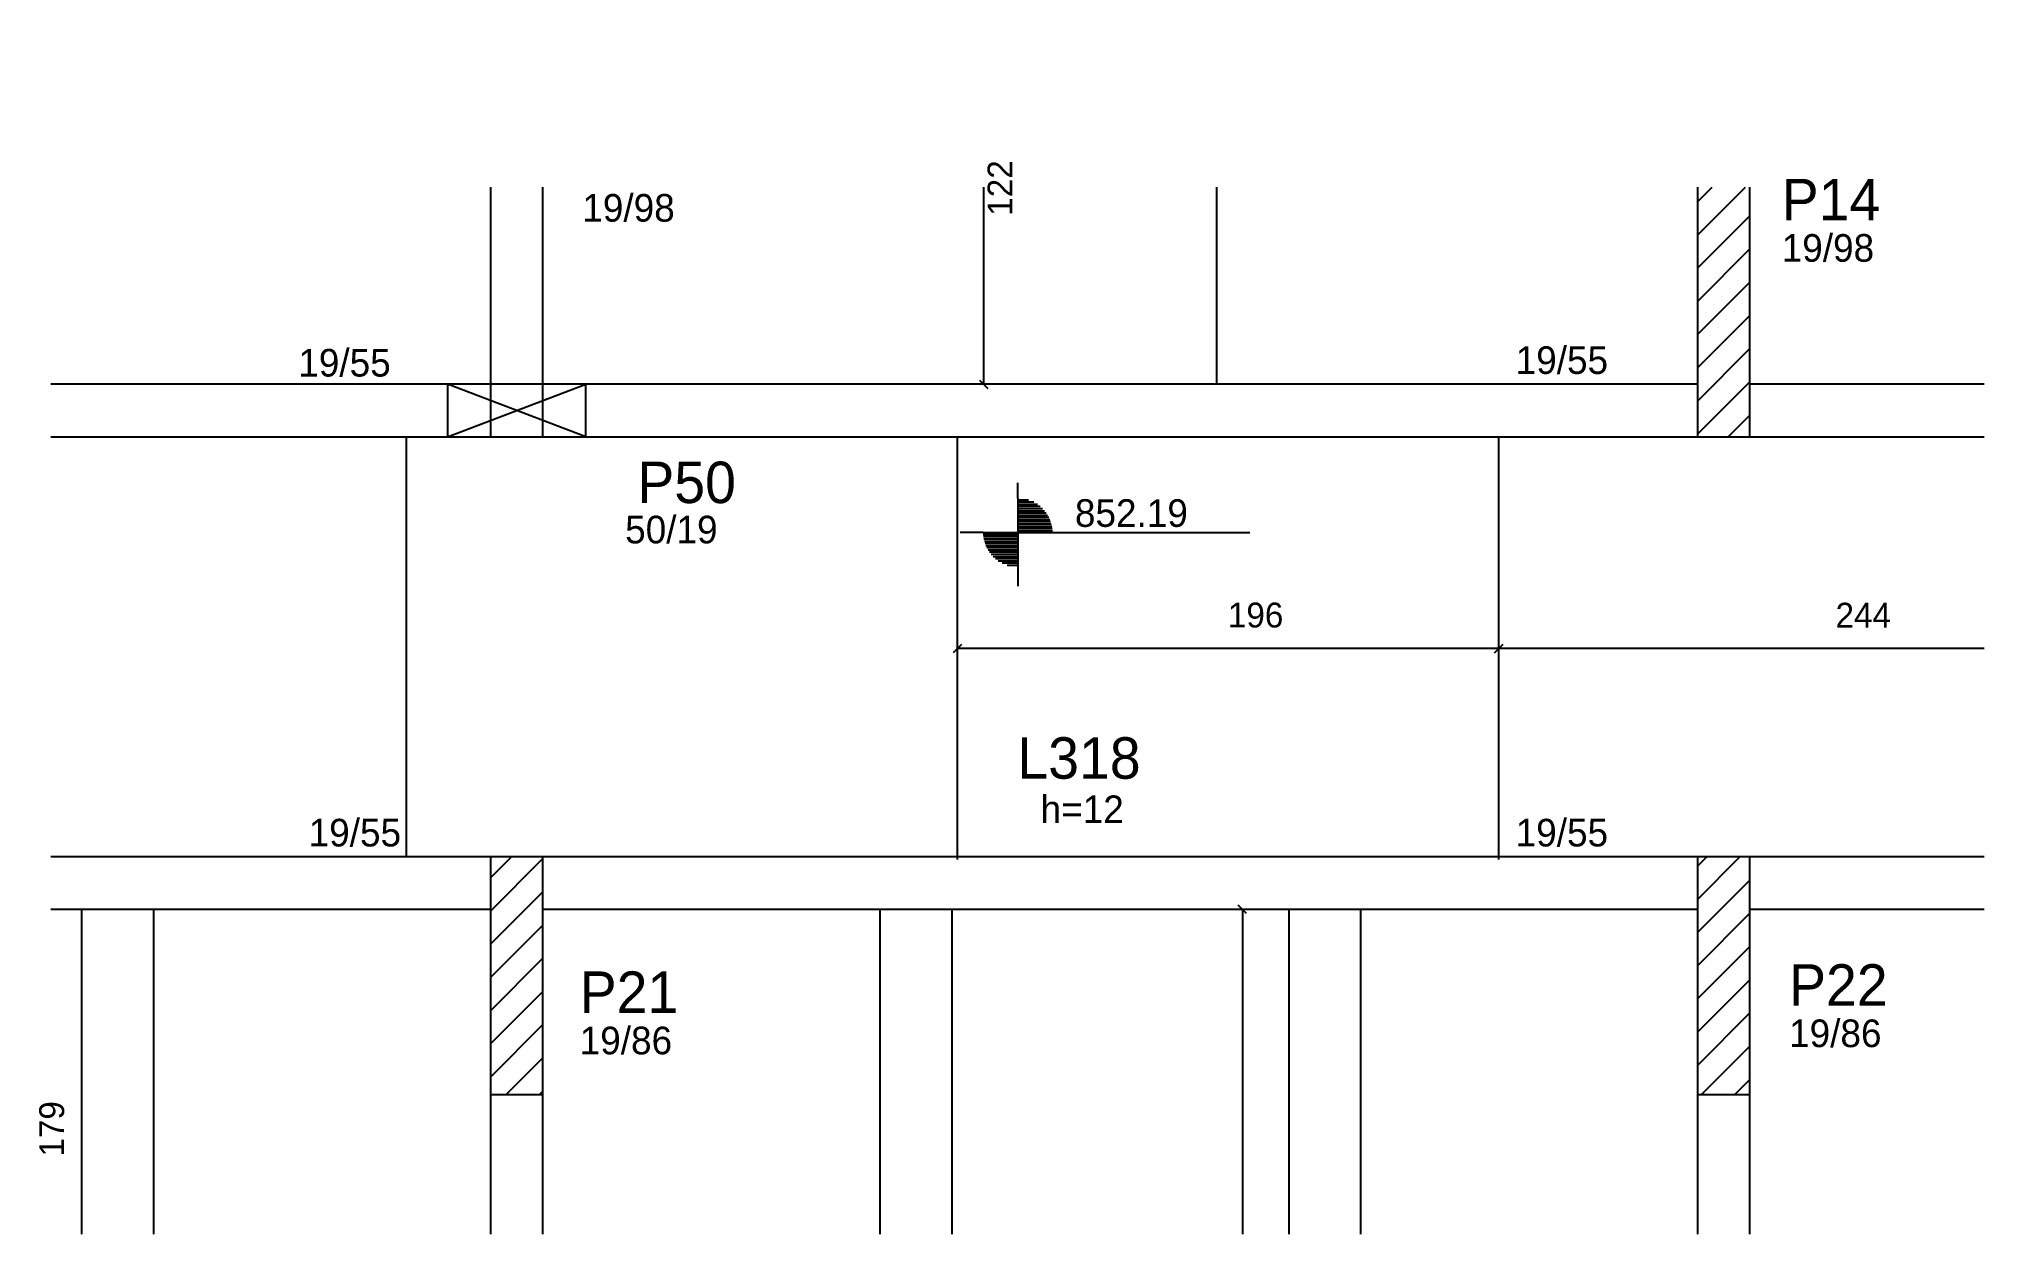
# Model space of a CAD drawing. Header units: metres. Extents: x 3859 to 4563, y 1973 to 2406.
import ezdxf

# ---------------------------------------------------------------- set-up
doc = ezdxf.new("R2010")
doc.units = ezdxf.units.M
for name, color, linetype in [('1', 7, 'Continuous'), ('3', 7, 'Continuous'), ('4', 7, 'Continuous'), ('7', 7, 'Continuous'), ('9', 7, 'Continuous'), ('Painéis', 7, 'Continuous')]:
    doc.layers.add(name, color=color, linetype=linetype)

msp = doc.modelspace()

# ---------------------------------------------------------------- hatches: boundary and pattern name
at = {"layer": '9'}
h = msp.add_hatch(color=7, dxfattribs=at)
h.dxf.hatch_style = 1
h.paths.add_polyline_path([(4478.07, 2280.94), (4478.07, 2280.94), (4478.07, 2405.94), (4478.07, 2405.94), (4478.07, 2280.94)])

# ---------------------------------------------------------------- linework, layer by layer
at = {"layer": '1', "color": 1, "lineweight": 25}
for p, q in [((4006.57, 2261.94), (4056.57, 2280.94)), ((4056.57, 2261.94), (4006.57, 2280.94))]:
    msp.add_line(p, q, dxfattribs=at)
at = {"layer": '3', "color": 3, "lineweight": 25}
for p, q in [((4459.07, 2334.97), (4476.44, 2352.34)), ((4459.07, 2346.99), (4464.42, 2352.34)), ((4459.07, 2322.95), (4478.07, 2341.95)), ((4459.07, 2310.93), (4478.07, 2329.93)), ((4459.07, 2298.91), (4478.07, 2317.91)), ((4459.07, 2286.89), (4478.07, 2305.89)), ((4459.07, 2274.87), (4478.07, 2293.87)), ((4459.07, 2262.85), (4478.07, 2281.85)), ((4470.18, 2261.94), (4478.07, 2269.83)), ((4213.03, 2239.78), (4213.03, 2245.28)), ((4213.03, 2239.78), (4213.03, 2214.78)), ((4213.03, 2239.17), (4216.88, 2239.17)), ((4213.03, 2238.38), (4218.78, 2238.38)), ((4213.03, 2237.59), (4220.11, 2237.59)), ((4213.03, 2236.79), (4221.14, 2236.79)), ((4213.03, 2236), (4221.99, 2236)), ((4213.03, 2235.21), (4222.7, 2235.21)), ((4213.03, 2234.42), (4223.3, 2234.42)), ((4213.03, 2233.62), (4223.81, 2233.62)), ((4213.03, 2232.83), (4224.23, 2232.83)), ((4200.53, 2227.28), (4192.11, 2227.28)), ((4200.53, 2227.28), (4225.53, 2227.28)), ((4213.03, 2226.49), (4200.53, 2226.49)), ((4213.03, 2225.69), (4200.63, 2225.69)), ((4213.03, 2232.04), (4224.59, 2232.04)), ((4213.03, 2231.24), (4224.89, 2231.24)), ((4213.03, 2230.45), (4225.13, 2230.45)), ((4213.03, 2229.66), (4225.31, 2229.66)), ((4213.03, 2228.87), (4225.43, 2228.87)), ((4213.03, 2228.07), (4225.53, 2228.07)), ((4225.53, 2227.28), (4296.96, 2227.28)), ((4213.03, 2224.9), (4200.76, 2224.9)), ((4213.03, 2224.11), (4200.94, 2224.11)), ((4213.03, 2223.32), (4201.18, 2223.32)), ((4213.03, 2222.52), (4201.47, 2222.52)), ((4213.03, 2221.73), (4201.83, 2221.73)), ((4213.03, 2220.94), (4202.26, 2220.94)), ((4213.03, 2220.14), (4202.77, 2220.14)), ((4213.03, 2219.35), (4203.37, 2219.35)), ((4213.03, 2218.56), (4204.08, 2218.56)), ((4213.03, 2217.77), (4204.93, 2217.77)), ((4213.03, 2216.97), (4205.96, 2216.97)), ((4213.03, 2216.18), (4207.29, 2216.18)), ((4213.03, 2215.39), (4209.18, 2215.39)), ((4213.03, 2214.78), (4213.03, 2207.91)), ((4022.07, 2102.32), (4029.68, 2109.94)), ((4022.07, 2090.3), (4041.07, 2109.3)), ((4459.07, 2094.55), (4474.45, 2109.94)), ((4459.07, 2106.58), (4462.43, 2109.94)), ((4459.07, 2082.53), (4478.07, 2101.53)), ((4022.07, 2078.28), (4041.07, 2097.28)), ((4022.07, 2066.26), (4041.07, 2085.26)), ((4459.07, 2070.51), (4478.07, 2089.51)), ((4022.07, 2054.24), (4041.07, 2073.24)), ((4459.07, 2058.49), (4478.07, 2077.49)), ((4459.07, 2046.47), (4478.07, 2065.47)), ((4022.07, 2042.22), (4041.07, 2061.22)), ((4459.07, 2034.45), (4478.07, 2053.45)), ((4022.07, 2030.2), (4041.07, 2049.2)), ((4027.83, 2023.94), (4041.07, 2037.18)), ((4460.58, 2023.94), (4478.07, 2041.43)), ((4472.6, 2023.94), (4478.07, 2029.41)), ((4039.85, 2023.94), (4041.07, 2025.16))]:
    msp.add_line(p, q, dxfattribs=at)
for points in [[(4022.07, 2280.94), (3862.86, 2280.94)], [(4459.07, 2280.94), (4041.07, 2280.94)], [(4562.86, 2280.94), (4478.07, 2280.94)], [(3862.86, 2261.94), (4022.07, 2261.94)], [(4041.07, 2261.94), (4459.07, 2261.94)], [(4478.07, 2261.94), (4562.86, 2261.94)], [(4022.07, 2109.94), (3862.86, 2109.94)], [(4459.07, 2109.94), (4041.07, 2109.94)], [(4562.86, 2109.94), (4478.07, 2109.94)], [(3862.86, 2090.94), (4022.07, 2090.94)], [(4041.07, 2090.94), (4459.07, 2090.94)], [(4478.07, 2090.94), (4562.86, 2090.94)], [(4022.07, 2023.94), (4022.07, 1973.41)], [(4041.07, 1973.41), (4041.07, 2023.94)], [(4459.07, 2023.94), (4459.07, 1973.41)], [(4478.07, 1973.41), (4478.07, 2023.94)]]:
    msp.add_lwpolyline(points, dxfattribs=at)
at = {"layer": '7', "color": 7, "lineweight": 25}
for points in [[(4022.07, 2352.34), (4022.07, 2261.94)], [(4041.07, 2261.94), (4041.07, 2352.34)], [(4459.07, 2352.34), (4459.07, 2261.94)], [(4478.07, 2261.94), (4478.07, 2352.34)], [(4056.57, 2280.94), (4006.57, 2280.94)], [(4006.57, 2280.94), (4006.57, 2261.94)], [(4056.57, 2261.94), (4056.57, 2280.94)], [(4006.57, 2261.94), (4056.57, 2261.94)], [(4022.07, 2261.94), (4041.07, 2261.94)], [(4459.07, 2261.94), (4478.07, 2261.94)], [(4041.07, 2109.94), (4022.07, 2109.94)], [(4022.07, 2109.94), (4022.07, 2023.94)], [(4041.07, 2023.94), (4041.07, 2109.94)], [(4478.07, 2109.94), (4459.07, 2109.94)], [(4459.07, 2109.94), (4459.07, 2023.94)], [(4478.07, 2023.94), (4478.07, 2109.94)], [(4022.07, 2023.94), (4041.07, 2023.94)], [(4459.07, 2023.94), (4478.07, 2023.94)]]:
    msp.add_lwpolyline(points, dxfattribs=at)
at = {"layer": 'Painéis', "color": 4, "lineweight": 25}
for p, q in [((4200.62, 2352.34), (4200.62, 2280.94)), ((4387.07, 2185.32), (4191.07, 2185.32)), ((4562.86, 2185.32), (4387.07, 2185.32)), ((4294.33, 2090.94), (4294.33, 1973.41))]:
    msp.add_line(p, q, dxfattribs=at)
at = {"layer": 'Painéis', "color": 200, "lineweight": 25}
for p, q in [((4285.07, 2280.94), (4285.07, 2352.34)), ((3991.57, 2261.94), (3991.57, 2109.94)), ((4191.07, 2261.94), (4191.07, 2109.01)), ((4387.07, 2261.94), (4387.07, 2109.01)), ((3874.08, 2090.94), (3874.08, 1973.41)), ((3900.08, 2090.94), (3900.08, 1973.41)), ((4163.08, 2090.94), (4163.08, 1973.41)), ((4189.08, 2090.94), (4189.08, 1973.41)), ((4311.08, 2090.94), (4311.08, 1973.41)), ((4337.08, 2090.94), (4337.08, 1973.41))]:
    msp.add_line(p, q, dxfattribs=at)
at = {"layer": 'Painéis', "color": 0, "lineweight": 25}
for p, q in [((4199.12, 2282.44), (4202.12, 2279.44)), ((4192.57, 2186.82), (4189.57, 2183.82)), ((4388.57, 2186.82), (4385.57, 2183.82)), ((4385.57, 2183.82), (4388.57, 2186.82)), ((4295.83, 2089.44), (4292.83, 2092.44))]:
    msp.add_line(p, q, dxfattribs=at)

# ---------------------------------------------------------------- texts
at = {"layer": '3', "color": 3, "lineweight": 25}
for s, p in [('19/98', (4055.34, 2339.81)), ('19/98', (4489.58, 2325.3)), ('19/55', (3952.51, 2283.75)), ('19/55', (4393.26, 2284.69)), ('50/19', (4070.85, 2223.38)), ('852.19', (4233.69, 2229.35)), ('h=12', (4221.26, 2122.14)), ('19/55', (3956.26, 2113.69)), ('19/55', (4393.26, 2113.69)), ('19/86', (4492.25, 2041.07)), ('19/86', (4054.39, 2038.47))]:
    msp.add_text(s, height=10, dxfattribs=at).set_placement(p)
at = {"layer": '4', "color": 4, "lineweight": 25}
for s, p in [('P14', (4489.58, 2340.3)), ('P50', (4075.26, 2237.95)), ('L318', (4212.86, 2138.2)), ('P22', (4492.25, 2056.07)), ('P21', (4054.39, 2053.47))]:
    msp.add_text(s, height=15, dxfattribs=at).set_placement(p)
at = {"layer": 'Painéis', "color": 240, "lineweight": 25}
for s, p in [('122', (4211.07, 2341.94)), ('179', (3867.73, 2001.44))]:
    msp.add_text(s, height=9, rotation=90, dxfattribs=at).set_placement(p)
for s, p in [('196', (4289.07, 2192.94)), ('244', (4509.07, 2192.88))]:
    msp.add_text(s, height=9, dxfattribs=at).set_placement(p)

doc.saveas('drawing.dxf')
